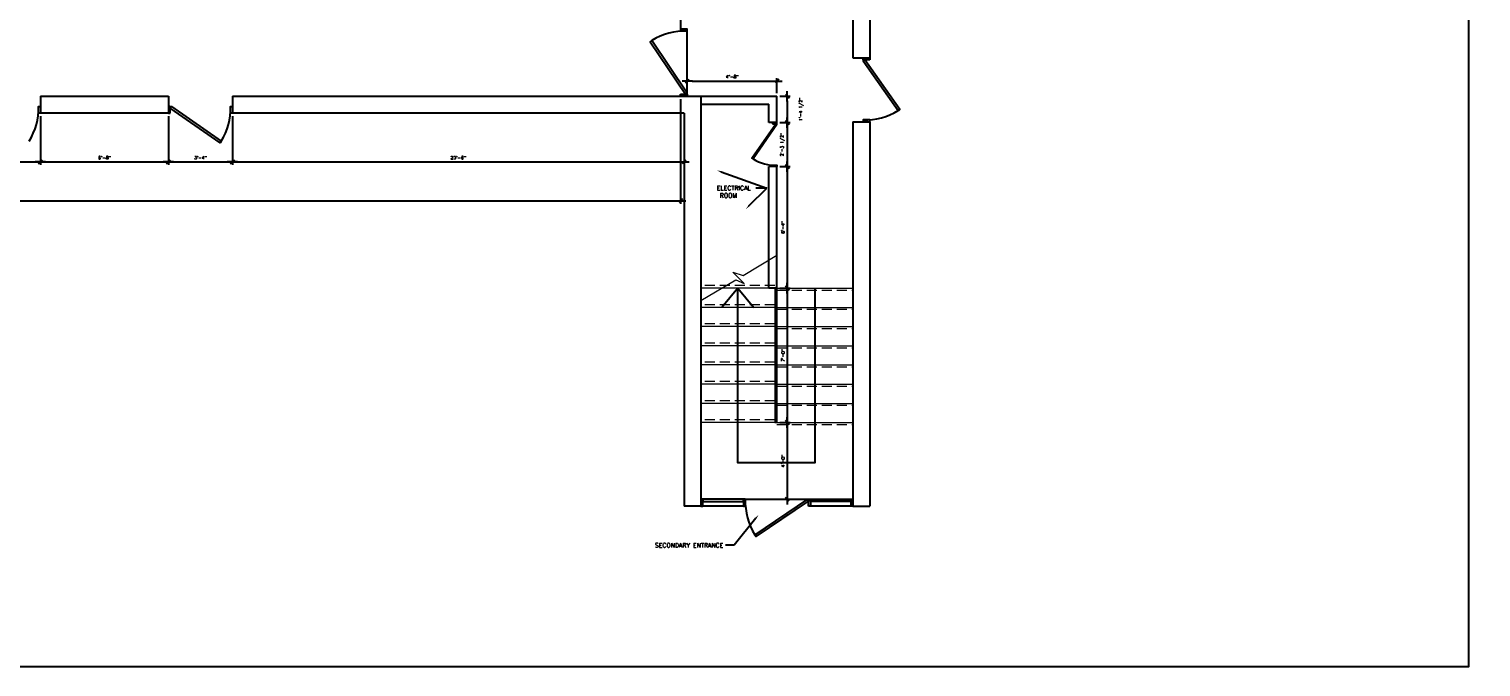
# Model space of a CAD drawing. Header units: inches. Extents: x -11160 to 9368, y -3485 to 2663.
# Drawn here: x 102 to 1009, y -857 to -458 of the extents above; entities that cross this region are included whole.
import ezdxf
from ezdxf import colors
from ezdxf.entities.mleader import LeaderData, LeaderLine
from ezdxf.math import Vec2, Vec3

# ---------------------------------------------------------------- set-up
doc = ezdxf.new("R2010")
doc.units = ezdxf.units.IN
doc.header["$MEASUREMENT"] = 0
doc.linetypes.add('HIDDEN', pattern=[0.375, 0.25, -0.125])
for name, color, linetype in [('A-WALL', 4, 'Continuous'), ('A-WINDOW', 1, 'Continuous'), ('MD-FF-HATCH-6', 8, 'Continuous'), ('SM-RCP-TEXT', 2, 'Continuous'), ('YP-DOOR', 1, 'Continuous')]:
    doc.layers.add(name, color=color, linetype=linetype)
doc.layers.add('D-D FLOOR', color=2, linetype='Continuous', lineweight=9)
doc.layers.add('I-8-Gray', color=1, linetype='Continuous', lineweight=9)
doc.styles.add('SM-LEADER-00', font='romans.shx')
doc.styles.add('SMI-24', font='romans.shx', dxfattribs={"height": 2})
doc.dimstyles.new('SMI-24', dxfattribs={"dimscale": 24, "dimtxt": 2, "dimasz": 0.125, "dimexe": 0.078125, "dimexo": 0.078125, "dimgap": 0.0625, "dimtad": 1, "dimdec": 3, "dimrnd": 0.25, "dimzin": 3, "dimdsep": 46, "dimlunit": 4, "dimtxsty": 'SMI-24', "dimblk": 'SMI-thick', "dimcen": 0.09375, "dimclrd": 1, "dimclre": 1, "dimclrt": 2, "dimadec": 0, "dimazin": 0, "dimtfac": 0.09375, "dimtdec": 3, "dimtmove": 2, "dimatfit": 3, "dimfxl": 0.078125, "dimfrac": 2, "dimtolj": 1, "dimtzin": 3, "dimarcsym": 0})

# ---------------------------------------------------------------- blocks, each defined once
blk = doc.blocks.new('SMI-thick')
at = {"color": 0, "linetype": 'Continuous'}
blk.add_line((-1.08, 0), (1.08, 0), dxfattribs=at)
at = {"color": 4, "linetype": 'Continuous'}
blk.add_line((0.39, 0.39), (-0.39, -0.39), dxfattribs=at)
blk = doc.blocks.new('*D288')
at = {"layer": 'A-WALL', "color": 1, "lineweight": -2, "transparency": 16777216}
for p, q in [((69.06, -512.37), (69.06, -542.93)), ((109.06, -512.37), (109.06, -542.93)), ((72.06, -541.06), (106.06, -541.06))]:
    blk.add_line(p, q, dxfattribs=at)
at = {"layer": 'Defpoints', "color": 0, "transparency": 16777216}
for p in [(69.06, -510.49), (109.06, -510.49), (109.06, -541.06)]:
    blk.add_point(p, dxfattribs=at)
at = {"layer": 'A-WALL', "color": 1, "lineweight": -2, "transparency": 16777216, "xscale": 3, "yscale": 3, "zscale": 3, "rotation": 180}
blk.add_blockref('SMI-thick', (69.06, -541.06), dxfattribs=at)
at = {"layer": 'A-WALL', "color": 1, "lineweight": -2, "transparency": 16777216, "xscale": 3, "yscale": 3, "zscale": 3}
blk.add_blockref('SMI-thick', (109.06, -541.06), dxfattribs=at)
at = {"layer": 'A-WALL', "color": 2, "transparency": 16777216, "insert": (89.06, -538.37), "char_height": 2, "attachment_point": 5, "style": 'SMI-24'}
blk.add_mtext('\\A1;3\'-4"', dxfattribs=at)
blk = doc.blocks.new('*D289')
at = {"layer": 'A-WALL', "color": 1, "lineweight": -2, "transparency": 16777216}
for p, q in [((109.06, -512.37), (109.06, -542.93)), ((189.06, -512.37), (189.06, -542.93)), ((112.06, -541.06), (186.06, -541.06))]:
    blk.add_line(p, q, dxfattribs=at)
at = {"layer": 'Defpoints', "color": 0, "transparency": 16777216}
for p in [(109.06, -510.49), (189.06, -510.49), (189.06, -541.06)]:
    blk.add_point(p, dxfattribs=at)
at = {"layer": 'A-WALL', "color": 1, "lineweight": -2, "transparency": 16777216, "xscale": 3, "yscale": 3, "zscale": 3, "rotation": 180}
blk.add_blockref('SMI-thick', (109.06, -541.06), dxfattribs=at)
at = {"layer": 'A-WALL', "color": 1, "lineweight": -2, "transparency": 16777216, "xscale": 3, "yscale": 3, "zscale": 3}
blk.add_blockref('SMI-thick', (189.06, -541.06), dxfattribs=at)
at = {"layer": 'A-WALL', "color": 2, "transparency": 16777216, "insert": (149.06, -538.37), "char_height": 2, "attachment_point": 5, "style": 'SMI-24'}
blk.add_mtext('\\A1;6\'-8"', dxfattribs=at)
blk = doc.blocks.new('*D290')
at = {"layer": 'A-WALL', "color": 1, "lineweight": -2, "transparency": 16777216}
for p, q in [((189.06, -512.37), (189.06, -542.93)), ((229.06, -512.37), (229.06, -542.93)), ((192.06, -541.06), (226.06, -541.06))]:
    blk.add_line(p, q, dxfattribs=at)
at = {"layer": 'Defpoints', "color": 0, "transparency": 16777216}
for p in [(189.06, -510.49), (229.06, -510.49), (229.06, -541.06)]:
    blk.add_point(p, dxfattribs=at)
at = {"layer": 'A-WALL', "color": 1, "lineweight": -2, "transparency": 16777216, "xscale": 3, "yscale": 3, "zscale": 3, "rotation": 180}
blk.add_blockref('SMI-thick', (189.06, -541.06), dxfattribs=at)
at = {"layer": 'A-WALL', "color": 1, "lineweight": -2, "transparency": 16777216, "xscale": 3, "yscale": 3, "zscale": 3}
blk.add_blockref('SMI-thick', (229.06, -541.06), dxfattribs=at)
at = {"layer": 'A-WALL', "color": 2, "transparency": 16777216, "insert": (209.06, -538.37), "char_height": 2, "attachment_point": 5, "style": 'SMI-24'}
blk.add_mtext('\\A1;3\'-4"', dxfattribs=at)
blk = doc.blocks.new('*D291')
at = {"layer": 'A-WALL', "color": 1, "lineweight": -2, "transparency": 16777216}
for p, q in [((229.06, -512.37), (229.06, -542.93)), ((511.19, -512.37), (511.19, -542.93)), ((232.06, -541.06), (508.19, -541.06))]:
    blk.add_line(p, q, dxfattribs=at)
at = {"layer": 'Defpoints', "color": 0, "transparency": 16777216}
for p in [(229.06, -510.49), (511.19, -510.49), (511.19, -541.06)]:
    blk.add_point(p, dxfattribs=at)
at = {"layer": 'A-WALL', "color": 1, "lineweight": -2, "transparency": 16777216, "xscale": 3, "yscale": 3, "zscale": 3, "rotation": 180}
blk.add_blockref('SMI-thick', (229.06, -541.06), dxfattribs=at)
at = {"layer": 'A-WALL', "color": 1, "lineweight": -2, "transparency": 16777216, "xscale": 3, "yscale": 3, "zscale": 3}
blk.add_blockref('SMI-thick', (511.19, -541.06), dxfattribs=at)
at = {"layer": 'A-WALL', "color": 2, "transparency": 16777216, "insert": (370.12, -538.37), "char_height": 2, "attachment_point": 5, "style": 'SMI-24'}
blk.add_mtext('\\A1;23\'-6"', dxfattribs=at)
blk = doc.blocks.new('*D292')
at = {"layer": 'A-WALL', "color": 1, "lineweight": -2, "transparency": 16777216}
for p, q in [((513.25, -498.06), (513.25, -488.56)), ((569.25, -498.06), (569.25, -488.56)), ((516.25, -490.44), (566.25, -490.44))]:
    blk.add_line(p, q, dxfattribs=at)
at = {"layer": 'Defpoints', "color": 0, "transparency": 16777216}
for p in [(569.25, -490.44), (513.25, -499.93), (569.25, -499.93)]:
    blk.add_point(p, dxfattribs=at)
at = {"layer": 'A-WALL', "color": 1, "lineweight": -2, "transparency": 16777216, "xscale": 3, "yscale": 3, "zscale": 3, "rotation": 180}
blk.add_blockref('SMI-thick', (513.25, -490.44), dxfattribs=at)
at = {"layer": 'A-WALL', "color": 1, "lineweight": -2, "transparency": 16777216, "xscale": 3, "yscale": 3, "zscale": 3}
blk.add_blockref('SMI-thick', (569.25, -490.44), dxfattribs=at)
at = {"layer": 'A-WALL', "color": 2, "transparency": 16777216, "insert": (541.25, -487.75), "char_height": 2, "attachment_point": 5, "style": 'SMI-24'}
blk.add_mtext('\\A1;4\'-8"', dxfattribs=at)
blk = doc.blocks.new('*D293')
at = {"layer": 'A-WALL', "color": 1, "lineweight": -2, "transparency": 16777216}
for p, q in [((571.12, -499.93), (577.6, -499.93)), ((575.73, -502.93), (575.73, -513.43)), ((571.12, -516.43), (577.6, -516.43))]:
    blk.add_line(p, q, dxfattribs=at)
at = {"layer": 'Defpoints', "color": 0, "transparency": 16777216}
for p in [(569.25, -499.93), (569.25, -516.43), (575.73, -516.43)]:
    blk.add_point(p, dxfattribs=at)
at = {"layer": 'A-WALL', "color": 1, "lineweight": -2, "transparency": 16777216, "xscale": 3, "yscale": 3, "zscale": 3}
for p, rotation in [((575.73, -499.93), 90), ((575.73, -516.43), 270)]:
    blk.add_blockref('SMI-thick', p, dxfattribs=dict(at, rotation=rotation))
at = {"layer": 'A-WALL', "color": 2, "transparency": 16777216, "insert": (584.43, -508.18), "char_height": 2, "attachment_point": 5, "rotation": 90, "style": 'SMI-24'}
blk.add_mtext('\\A1;1\'-4 1/2"', dxfattribs=at)
blk = doc.blocks.new('*D294')
at = {"layer": 'A-WALL', "color": 1, "lineweight": -2, "transparency": 16777216}
for p, q in [((571.12, -516.43), (577.6, -516.43)), ((575.73, -519.43), (575.73, -540.93)), ((571.12, -543.93), (577.6, -543.93))]:
    blk.add_line(p, q, dxfattribs=at)
at = {"layer": 'Defpoints', "color": 0, "transparency": 16777216}
for p in [(569.25, -516.43), (569.25, -543.93), (575.73, -543.93)]:
    blk.add_point(p, dxfattribs=at)
at = {"layer": 'A-WALL', "color": 1, "lineweight": -2, "transparency": 16777216, "xscale": 3, "yscale": 3, "zscale": 3}
for p, rotation in [((575.73, -516.43), 90), ((575.73, -543.93), 270)]:
    blk.add_blockref('SMI-thick', p, dxfattribs=dict(at, rotation=rotation))
at = {"layer": 'A-WALL', "color": 2, "transparency": 16777216, "insert": (572.71, -530.18), "char_height": 2, "attachment_point": 5, "rotation": 90, "style": 'SMI-24'}
blk.add_mtext('\\A1;2\'-3 1/2"', dxfattribs=at)
blk = doc.blocks.new('*D295')
at = {"layer": 'A-WALL', "color": 1, "lineweight": -2, "transparency": 16777216}
for p, q in [((571.12, -543.93), (577.6, -543.93)), ((575.73, -546.93), (575.73, -616.93)), ((571.12, -619.93), (577.6, -619.93))]:
    blk.add_line(p, q, dxfattribs=at)
at = {"layer": 'Defpoints', "color": 0, "transparency": 16777216}
for p in [(569.25, -543.93), (569.25, -619.93), (575.73, -619.93)]:
    blk.add_point(p, dxfattribs=at)
at = {"layer": 'A-WALL', "color": 1, "lineweight": -2, "transparency": 16777216, "xscale": 3, "yscale": 3, "zscale": 3}
for p, rotation in [((575.73, -543.93), 90), ((575.73, -619.93), 270)]:
    blk.add_blockref('SMI-thick', p, dxfattribs=dict(at, rotation=rotation))
at = {"layer": 'A-WALL', "color": 2, "transparency": 16777216, "insert": (573.04, -581.93), "char_height": 2, "attachment_point": 5, "rotation": 90, "style": 'SMI-24'}
blk.add_mtext('\\A1;6\'-4"', dxfattribs=at)
blk = doc.blocks.new('*D296')
at = {"layer": 'A-WALL', "color": 1, "lineweight": -2, "transparency": 16777216}
for p, q in [((571.12, -619.93), (577.6, -619.93)), ((575.73, -622.93), (575.73, -700.91)), ((571.12, -703.91), (577.6, -703.91))]:
    blk.add_line(p, q, dxfattribs=at)
at = {"layer": 'Defpoints', "color": 0, "transparency": 16777216}
for p in [(569.25, -619.93), (569.25, -703.91), (575.73, -703.91)]:
    blk.add_point(p, dxfattribs=at)
at = {"layer": 'A-WALL', "color": 1, "lineweight": -2, "transparency": 16777216, "xscale": 3, "yscale": 3, "zscale": 3}
for p, rotation in [((575.73, -619.93), 90), ((575.73, -703.91), 270)]:
    blk.add_blockref('SMI-thick', p, dxfattribs=dict(at, rotation=rotation))
at = {"layer": 'A-WALL', "color": 2, "transparency": 16777216, "insert": (573.04, -661.92), "char_height": 2, "attachment_point": 5, "rotation": 90, "style": 'SMI-24'}
blk.add_mtext('\\A1;7\'-0"', dxfattribs=at)
blk = doc.blocks.new('*D297')
at = {"layer": 'A-WALL', "color": 1, "lineweight": -2, "transparency": 16777216}
for p, q in [((571.12, -703.91), (577.6, -703.91)), ((575.73, -706.91), (575.73, -748.93)), ((571.12, -751.93), (577.6, -751.93))]:
    blk.add_line(p, q, dxfattribs=at)
at = {"layer": 'Defpoints', "color": 0, "transparency": 16777216}
for p in [(569.25, -703.91), (569.25, -751.93), (575.73, -751.93)]:
    blk.add_point(p, dxfattribs=at)
at = {"layer": 'A-WALL', "color": 1, "lineweight": -2, "transparency": 16777216, "xscale": 3, "yscale": 3, "zscale": 3}
for p, rotation in [((575.73, -703.91), 90), ((575.73, -751.93), 270)]:
    blk.add_blockref('SMI-thick', p, dxfattribs=dict(at, rotation=rotation))
at = {"layer": 'A-WALL', "color": 2, "transparency": 16777216, "insert": (573.04, -727.92), "char_height": 2, "attachment_point": 5, "rotation": 90, "style": 'SMI-24'}
blk.add_mtext('\\A1;4\'-0"', dxfattribs=at)
blk = doc.blocks.new('*D301')
at = {"layer": 'A-WALL', "color": 1, "lineweight": -2, "transparency": 16777216}
for p, q in [((-721.94, -479.25), (-721.94, -567.12)), ((509.06, -501.81), (509.06, -567.12)), ((-718.94, -565.25), (506.06, -565.25))]:
    blk.add_line(p, q, dxfattribs=at)
at = {"layer": 'Defpoints', "color": 0, "transparency": 16777216}
for p in [(-721.94, -477.37), (509.06, -499.93), (509.06, -565.25)]:
    blk.add_point(p, dxfattribs=at)
at = {"layer": 'A-WALL', "color": 1, "lineweight": -2, "transparency": 16777216, "xscale": 3, "yscale": 3, "zscale": 3, "rotation": 180}
blk.add_blockref('SMI-thick', (-721.94, -565.25), dxfattribs=at)
at = {"layer": 'A-WALL', "color": 1, "lineweight": -2, "transparency": 16777216, "xscale": 3, "yscale": 3, "zscale": 3}
blk.add_blockref('SMI-thick', (509.06, -565.25), dxfattribs=at)
at = {"layer": 'A-WALL', "color": 2, "transparency": 16777216, "insert": (-106.44, -562.56), "char_height": 2, "attachment_point": 5, "style": 'SMI-24'}
blk.add_mtext('\\A1;102\'-7"', dxfattribs=at)

msp = doc.modelspace()

# ---------------------------------------------------------------- linework, layer by layer
at = {"layer": 'A-WALL'}
for p, q in [((513.24662, -498.74549), (513.24661, -459.12523)), ((109.06127, -499.93177), (109.06127, -510.49284)), ((109.06127, -499.93177), (189.06127, -499.93177)), ((189.06127, -499.93177), (189.06127, -510.49284)), ((229.06127, -499.93177), (229.06127, -510.49284)), ((229.06127, -499.93177), (569.24662, -499.93177)), ((521.74662, -499.93177), (521.74662, -756.11712)), ((521.74662, -504.93177), (564.24662, -504.93177)), ((564.24662, -516.43177), (564.24662, -504.93177)), ((569.24662, -516.43177), (569.24662, -499.93177)), ((189.06127, -510.49284), (109.06127, -510.49284)), ((511.18555, -510.49284), (229.06127, -510.49284)), ((511.18555, -510.49284), (511.18555, -756.11712)), ((564.24662, -619.93177), (564.24662, -543.93177)), ((569.24662, -703.93177), (569.24662, -543.93177)), ((549.43649, -751.93176), (589.05675, -751.93177))]:
    msp.add_line(p, q, dxfattribs=at)
for points in [[(616.74662, -430.3707), (616.74662, -475.93177)], [(627.30769, -440.93177), (627.30769, -475.93177)], [(616.74662, -475.93177), (627.30769, -475.93177)], [(616.74662, -475.93177), (627.30769, -475.93177)], [(569.24662, -516.43177), (564.24662, -516.43177)], [(616.74662, -515.93177), (627.30769, -515.93177)], [(616.74662, -515.93177), (627.30769, -515.93177)], [(616.74662, -515.93177), (616.74662, -756.11712)], [(627.30769, -515.93177), (627.30769, -756.11712)], [(569.24662, -543.93177), (564.24662, -543.93177)], [(569.24662, -619.93177), (564.24662, -619.93177)], [(521.74662, -756.11712), (511.18555, -756.11712)], [(616.74662, -756.11712), (627.30769, -756.11712)]]:
    msp.add_lwpolyline(points, dxfattribs=at)
at = {"layer": 'A-WALL', "color": 8}
for centre, radius, start, end in [((512.19445, -498.81558), 39.70483, 88.48149077, 122.12821955), ((68.99256, -507.42163), 38.91955, 327.87178045, 1.51850923), ((188.99256, -507.42163), 38.91955, 327.87178045, 1.51850923), ((624.23648, -475.86306), 38.91955, 268.48149077, 302.12821955), ((568.53756, -516.38454), 26.75719, 237.87178045, 271.51850923), ((589.12684, -752.98394), 39.70483, 178.48149077, 212.12821955)]:
    msp.add_arc(centre, radius, start, end, dxfattribs=at)
at = {"layer": 'A-WINDOW', "color": 3}
for points in [[(509.06126, -459.12523), (513.24661, -459.12523), (513.24661, -457.93894), (509.06126, -457.93894)], [(627.30769, -477.09459), (623.20512, -477.09459), (623.20512, -475.93177), (627.30769, -475.93177)], [(509.06127, -498.74549), (513.24662, -498.74549), (513.24662, -499.93177), (509.06127, -499.93177)], [(107.89845, -510.49284), (107.89845, -506.39027), (109.06127, -506.39027), (109.06127, -510.49284)], [(190.22409, -510.49284), (190.22409, -506.39027), (189.06127, -506.39027), (189.06127, -510.49284)], [(227.89845, -510.49284), (227.89845, -506.39027), (229.06127, -506.39027), (229.06127, -510.49284)], [(566.4261, -517.23121), (569.24662, -517.23121), (569.24662, -516.43177), (566.4261, -516.43177)], [(627.30769, -514.76895), (623.20512, -514.76895), (623.20512, -515.93177), (627.30769, -515.93177)], [(566.4261, -543.13233), (569.24662, -543.13233), (569.24662, -543.93177), (566.4261, -543.93177)], [(522.88037, -756.11712), (522.88037, -751.93177), (521.74662, -751.93177), (521.74662, -756.11712)], [(549.43649, -756.11711), (549.43649, -751.93176), (548.2502, -751.93176), (548.2502, -756.11711)], [(589.05675, -756.11712), (589.05675, -751.93177), (590.24303, -751.93177), (590.24303, -756.11712)], [(615.56033, -756.11712), (615.56033, -751.93177), (616.74662, -751.93177), (616.74662, -756.11712)]]:
    msp.add_lwpolyline(points, close=True, dxfattribs=at)
at = {"layer": 'D-D FLOOR'}
for p, q in [((567.93412, -619.93177), (521.74662, -619.93177)), ((569.24662, -619.93177), (616.74662, -619.93177)), ((567.93412, -631.93177), (521.74662, -631.93177)), ((569.24662, -631.93177), (616.74662, -631.93177)), ((567.93412, -643.93177), (521.74662, -643.93177)), ((569.24662, -643.93177), (616.74662, -643.93177)), ((567.93412, -655.93177), (521.74662, -655.93177)), ((569.24662, -655.93177), (616.74662, -655.93177)), ((567.93412, -667.93177), (521.74662, -667.93177)), ((569.24662, -667.93177), (616.74662, -667.93177)), ((567.93412, -679.93177), (521.74662, -679.93177)), ((569.24662, -679.93177), (616.74662, -679.93177)), ((567.93412, -691.93177), (521.74662, -691.93177)), ((569.24662, -691.93177), (616.74662, -691.93177)), ((567.93412, -703.93177), (521.74662, -703.93177)), ((569.24662, -703.93177), (616.74662, -703.93177))]:
    msp.add_line(p, q, dxfattribs=at)
msp.add_lwpolyline([(569.24662, -619.93177), (567.93412, -619.93177), (567.93412, -703.91126), (569.24662, -703.91126)], close=True, dxfattribs=at)
at = {"layer": 'Defpoints', "color": 6}
msp.add_lwpolyline([(-1452.05082, 136.80728), (1001.30141, 136.80728), (1001.30141, -856.72713), (-1452.05082, -856.72713)], close=True, dxfattribs=at)
at = {"layer": 'I-8-Gray', "linetype": 'HIDDEN', "ltscale": 25}
for p, q in [((567.93412, -618.27003), (521.74662, -618.27003)), ((569.24662, -621.13452), (616.74662, -621.13452)), ((567.93412, -630.27003), (521.74662, -630.27003)), ((569.24662, -633.13452), (616.74662, -633.13452)), ((567.93412, -642.27003), (521.74662, -642.27003)), ((569.24662, -645.13452), (616.74662, -645.13452)), ((567.93412, -654.27003), (521.74662, -654.27003)), ((569.24662, -657.13452), (616.74662, -657.13452)), ((567.93412, -666.27003), (521.74662, -666.27003)), ((569.24662, -669.13452), (616.74662, -669.13452)), ((567.93412, -678.27003), (521.74662, -678.27003)), ((569.24662, -681.13452), (616.74662, -681.13452)), ((567.93412, -690.27003), (521.74662, -690.27003)), ((569.24662, -693.13452), (616.74662, -693.13452)), ((567.93412, -702.27003), (521.74662, -702.27003)), ((569.24662, -705.13452), (616.74662, -705.13452))]:
    msp.add_line(p, q, dxfattribs=at)
at = {"layer": 'I-8-Gray'}
msp.add_lwpolyline([(521.74662, -627.727), (543.54906, -614.69242), (548.80662, -617.07471), (541.65796, -609.8597), (548.23246, -611.95039), (569.24662, -599.38708)], dxfattribs=at)
at = {"layer": 'MD-FF-HATCH-6'}
for points in [[(544.84037, -619.93177), (534.90736, -631.93177)], [(592.99662, -619.93177), (592.99662, -729.04237), (544.84037, -729.04237), (544.84037, -619.93177)], [(544.84037, -619.93177), (554.77338, -631.93177)]]:
    msp.add_lwpolyline(points, dxfattribs=at)
at = {"layer": 'YP-DOOR'}
for p, q in [((509.06126, -442.11806), (509.06126, -457.93894)), ((548.2502, -756.11712), (522.88037, -756.11712)), ((615.56033, -756.11712), (590.24303, -756.11712))]:
    msp.add_line(p, q, dxfattribs=at)
for points in [[(512.18799, -498.74549), (513.24662, -498.03294), (491.07879, -465.19114), (490.0562, -465.86451)], [(624.24281, -477.09459), (623.20512, -477.79305), (644.93451, -508.82248), (645.93687, -508.16243)], [(190.22409, -507.42796), (190.92255, -506.39027), (221.95198, -528.11966), (221.29193, -529.12203)], [(568.53321, -517.23121), (569.24662, -517.7114), (554.30766, -539.04413), (553.61854, -538.59035)], [(522.88037, -751.93177), (522.88037, -753.23188), (548.2502, -753.23188), (548.2502, -751.93177)], [(589.05675, -752.99039), (588.3442, -751.93176), (555.50241, -774.09959), (556.17577, -775.12218)], [(615.56033, -751.93177), (615.56033, -753.23188), (590.24357, -753.23188), (590.24357, -751.93177)]]:
    msp.add_lwpolyline(points, close=True, dxfattribs=at)

# ---------------------------------------------------------------- dimensions: what is measured, and where the dimension line sits
at = {"layer": 'A-WALL'}
for base, p1, p2, picture, middle in [((509.06127, -565.24867), (-721.93873, -477.3707), (509.06127, -499.93177), '*D301', (-106.43873, -562.5582)), ((569.24662, -490.43678), (513.24662, -499.93177), (569.24662, -499.93177), '*D292', (541.24662, -487.7463)), ((109.06127, -541.05751), (69.06127, -510.49284), (109.06127, -510.49284), '*D288', (89.06127, -538.36703)), ((189.06127, -541.05751), (109.06127, -510.49284), (189.06127, -510.49284), '*D289', (149.06127, -538.36703)), ((229.06127, -541.05751), (189.06127, -510.49284), (229.06127, -510.49284), '*D290', (209.06127, -538.36703)), ((511.18555, -541.05751), (229.06127, -510.49284), (511.18555, -510.49284), '*D291', (370.12341, -538.36703))]:
    dim = msp.add_linear_dim(base=base, p1=p1, p2=p2, dimstyle='SMI-24', dxfattribs=at)
    dim.commit()
    dim.dimension.update_dxf_attribs({"geometry": picture, "text_midpoint": middle})
for base, p1, p2, picture, middle in [((575.72954, -516.43177), (569.24662, -499.93177), (569.24662, -516.43177), '*D293', (584.42597, -508.18177)), ((575.72954, -543.93177), (569.24662, -516.43177), (569.24662, -543.93177), '*D294', (572.70573, -530.18177)), ((575.72954, -619.93177), (569.24662, -543.93177), (569.24662, -619.93177), '*D295', (573.03907, -581.93177)), ((575.72954, -703.91126), (569.24662, -619.93177), (569.24662, -703.91126), '*D296', (573.03907, -661.92152)), ((575.72954, -751.93177), (569.24662, -703.91126), (569.24662, -751.93177), '*D297', (573.03907, -727.92151))]:
    dim = msp.add_linear_dim(base=base, p1=p1, p2=p2, angle=90, dimstyle='SMI-24', dxfattribs=at)
    dim.commit()
    dim.dimension.update_dxf_attribs({"geometry": picture, "text_midpoint": middle})

# ---------------------------------------------------------------- leaders
at = {"layer": 'SM-RCP-TEXT'}
ml = msp.add_multileader_mtext('Standard', dxfattribs=at)
ml.set_content('CORRIDOR', color=256, style='SM-LEADER-00')
ml.set_leader_properties(color=1)
ml.build(insert=Vec2(0, 0))
ml.multileader.update_dxf_attribs({"dogleg_length": 3, "arrow_head_size": 2.8, "scale": 50})
ctx = ml.context
ctx.base_point, ctx.scale, ctx.char_height, ctx.arrow_head_size, ctx.landing_gap_size, ctx.plane_origin = Vec3(-88.15794, -470.27255), 50, 2.8, 2.8, 1.4, Vec3(-120.32932, -452.42455)
notes = []
notes.append((ctx, [(1, (1, 1, 0), (-58.25135, -470.27255), (-1, 0), 6.97325, [(0, [(-86.64817, -459.23308)], 0, []), (1, [(-66.04713, -481.27711)], 0, [])])]))
ctx.mtext.insert, ctx.mtext.rotation, ctx.mtext.width, ctx.mtext.flow_direction = Vec3(-86.75794, -468.87255), 6.283185307, 57.3412941, 5
ml = msp.add_multileader_mtext('Standard', dxfattribs=at)
ml.set_content('ELECTRICAL\\P ROOM', color=256, style='SM-LEADER-00')
ml.set_leader_properties(color=1)
ml.build(insert=Vec2(0, 0))
ml.multileader.update_dxf_attribs({"dogleg_length": 3, "arrow_head_size": 2.8, "scale": 50})
ctx = ml.context
ctx.base_point, ctx.scale, ctx.char_height, ctx.arrow_head_size, ctx.landing_gap_size, ctx.plane_origin = Vec3(530.26701, -557.33711), 50, 2.8, 2.8, 1.4, Vec3(498.09564, -539.48911)
notes.append((ctx, [(1, (1, 1, 0), (562.9736, -557.33711), (-1, 0), 6.97325, [(0, [(531.77678, -546.29765)], 0, []), (1, [(549.79099, -570.44133)], 0, [])])]))
ctx.mtext.insert, ctx.mtext.rotation, ctx.mtext.width, ctx.mtext.flow_direction = Vec3(531.66701, -555.93711), 6.283185307, 57.3412941, 5
ml = msp.add_multileader_mtext('Standard', dxfattribs=at)
ml.set_content('SECONDARY ENTRANCE ', color=256, style='SM-LEADER-00')
ml.set_leader_properties(color=1)
ml.build(insert=Vec2(0, 0))
ml.multileader.update_dxf_attribs({"dogleg_length": 3, "arrow_head_size": 2.8, "scale": 50})
ctx = ml.context
ctx.base_point, ctx.scale, ctx.char_height, ctx.arrow_head_size, ctx.landing_gap_size, ctx.plane_origin = Vec3(486.86249, -780.64731), 50, 2.8, 2.8, 1.4, Vec3(581.85861, -762.79931)
ctx.text_align_type = 2
notes.append((ctx, [(0, (1, 1, 0), (542.47379, -780.64731), (-1, 0), 5.34463, [(0, [(557.78841, -761.61507)], 0, [])])]))
ctx.mtext.insert, ctx.mtext.width, ctx.mtext.alignment, ctx.mtext.flow_direction = Vec3(535.72915, -779.24731), 57.3412941, 3, 5
for ctx, leaders in notes:
    for number, flags, end, landing, length, lines in leaders:
        leader = LeaderData()
        leader.index, (leader.has_last_leader_line, leader.has_dogleg_vector, leader.attachment_direction) = number, flags
        leader.last_leader_point, leader.dogleg_vector, leader.dogleg_length = Vec3(end), Vec3(landing), length
        for number, points, colour, breaks in lines:
            line = LeaderLine()
            line.index, line.vertices, line.color, line.breaks = number, Vec3.list(points), colors.encode_raw_color(colour), breaks
            leader.lines.append(line)
        ctx.leaders.append(leader)

doc.saveas('drawing.dxf')
